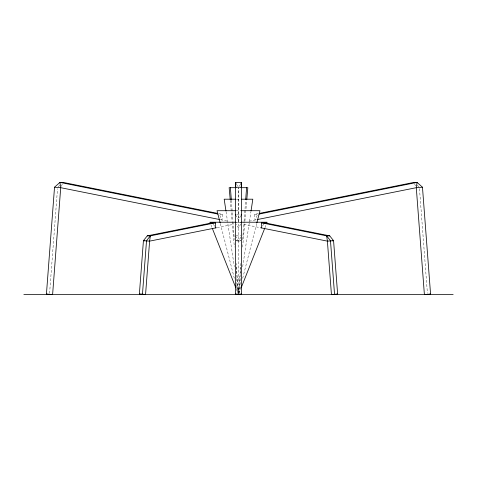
<?xml version="1.0" encoding="UTF-8"?>
<svg xmlns="http://www.w3.org/2000/svg" width="477" height="477" viewBox="0 0 477 477"><rect width="100%" height="100%" fill="white"/><g stroke="black" fill="none" stroke-linecap="round" stroke-linejoin="round"><path stroke-width="0.36" stroke-dasharray="2.38 1.79" d="M238.5 293.266L238.5 287.917M235.399 240.676L238.5 241.141L238.5 240.319M238.5 222.222L238.5 187.688L238.5 293.116M49.584 293.391L57.514 188.701M240.861 263.417L238.613 293.116L240.897 267.132M242.662 239.657L244.015 221.841M244.069 221.095L245.643 200.31M242.644 247.086L244.844 221.841M244.91 221.095L246.722 200.31M222.473 214.352L221.972 220.01L219.372 214.352A19.342 1.652 8.5 0 1 222.473 214.352L218.913 213.642M238.721 293.134L240.921 278.455M242.686 266.715L250.938 211.675M238.864 293.182L240.867 285.359M242.686 278.252L256.692 223.51M239.043 293.236L240.933 288.454M264.962 227.69L266.041 224.953M61.294 186.364L62.469 183.723M240.819 215.771L238.5 220.01L236.181 215.771M239.532 185.923L240.909 183.573M235.399 235.859L238.5 241.141L241.6 235.859M240.819 224.071L238.5 227.905L236.181 224.071M263.733 224.071L262.356 226.313M58.17 186.734L59.798 185.291M254.527 214.352A19.342 1.652 -8.5 0 1 257.628 214.352L255.028 220.01L254.527 214.352L258.087 213.642M217.19 227.595L233.181 224.393M249.095 221.203L256.471 219.724M238.5 241.141L241.6 240.676M236.461 199.201L240.539 199.201M235.954 210.709L241.046 210.709M235.757 222.222L241.058 222.222M236.091 235.859L240.909 235.859M236.091 240.676L240.909 240.676M220.529 219.724L227.905 221.203M243.819 224.393L259.81 227.595M417.202 185.291L418.83 186.734M214.644 226.313L213.267 224.071M236.437 184.158L237.468 185.923M414.531 183.723L415.705 186.364M210.959 224.953L212.038 227.69M236.067 288.454L237.957 293.236M220.308 223.51L234.314 278.252M236.133 285.359L238.136 293.182M226.062 211.675L234.314 266.715M236.079 278.455L238.279 293.134M230.278 200.31L232.09 221.095M232.156 221.841L234.356 247.086M236.103 267.132L238.369 293.116L236.139 263.417M419.486 188.701L427.416 293.391M231.357 200.31L232.931 221.095M232.985 221.841L234.338 239.657M236.753 214.322A19.342 3.309 0 0 1 240.247 214.322M240.819 222.789A29.848 5.104 0 0 1 236.181 222.789"/><path stroke-width="0.72" d="M215.598 222.777L150.356 235.859L149.605 241.141L145.557 294.601L139.373 294.136L143.428 240.676L147.262 235.859L212.503 222.777A29.848 2.552 -8.5 0 0 215.598 222.777L215.658 227.905L215.252 227.267M217.947 214.066L59.953 182.399L60.71 187.688L52.607 294.601L46.43 294.136L54.527 187.217L59.953 182.399L63.053 182.399L217.488 213.356M139.373 294.136L142.474 294.136L146.522 240.676L150.356 235.859L147.262 235.859M245.703 199.565L246.603 187.688M246.788 199.565L247.825 187.688L240.921 187.688M251.051 210.941L252.81 199.201L241.541 199.201M256.87 222.795L259.965 210.709L241.553 210.709M241.201 287.774L264.687 228.37M266.577 223.588L267.12 222.222L241.219 222.222M241.207 215.061L241.6 214.352A19.342 3.309 0 0 0 241.213 214.346M240.909 183.573L241.6 182.399L235.399 182.399L235.399 187.217L241.6 187.217L241.6 182.399L241.6 294.136L238.5 294.601L235.399 294.136L235.399 182.399L236.091 183.573M261.748 227.267L261.342 227.905L261.402 222.777L326.644 235.859L327.395 241.141L331.443 294.601L337.627 294.136L333.572 240.676L329.738 235.859L264.496 222.777L264.115 223.427M259.512 213.356L413.947 182.399L417.047 182.399L422.473 187.217L430.57 294.136L424.393 294.601L416.29 187.688L417.047 182.399L259.053 214.072M216.463 227.744L149.605 241.141L143.428 240.676L144.799 240.778M257.127 219.593L416.29 187.688L422.473 187.217M331.443 294.601L337.627 294.136M424.393 294.601L430.57 294.136M332.201 240.778L333.572 240.676L327.395 241.141L260.537 227.744M236.079 187.688L229.151 187.688L230.212 199.565M235.459 199.201L224.19 199.201L225.949 210.941M235.447 210.709L217.035 210.709L220.13 222.795M235.781 222.222L209.88 222.222L210.423 223.588M329.738 235.859L326.644 235.859L330.478 240.676L334.526 294.136M46.43 294.136L52.607 294.601M235.399 294.136L241.6 294.136M23.85 294.601L453.15 294.601M54.527 187.217L60.71 187.688L219.873 219.593M142.474 294.136L145.557 294.601M212.885 223.427L212.503 222.777M235.793 215.061L235.399 214.352A19.342 3.309 0 0 1 235.787 214.346M212.313 228.37L235.799 287.774M230.397 187.688L231.297 199.565M264.502 222.777A29.848 2.552 8.5 0 1 261.402 222.777"/></g></svg>
